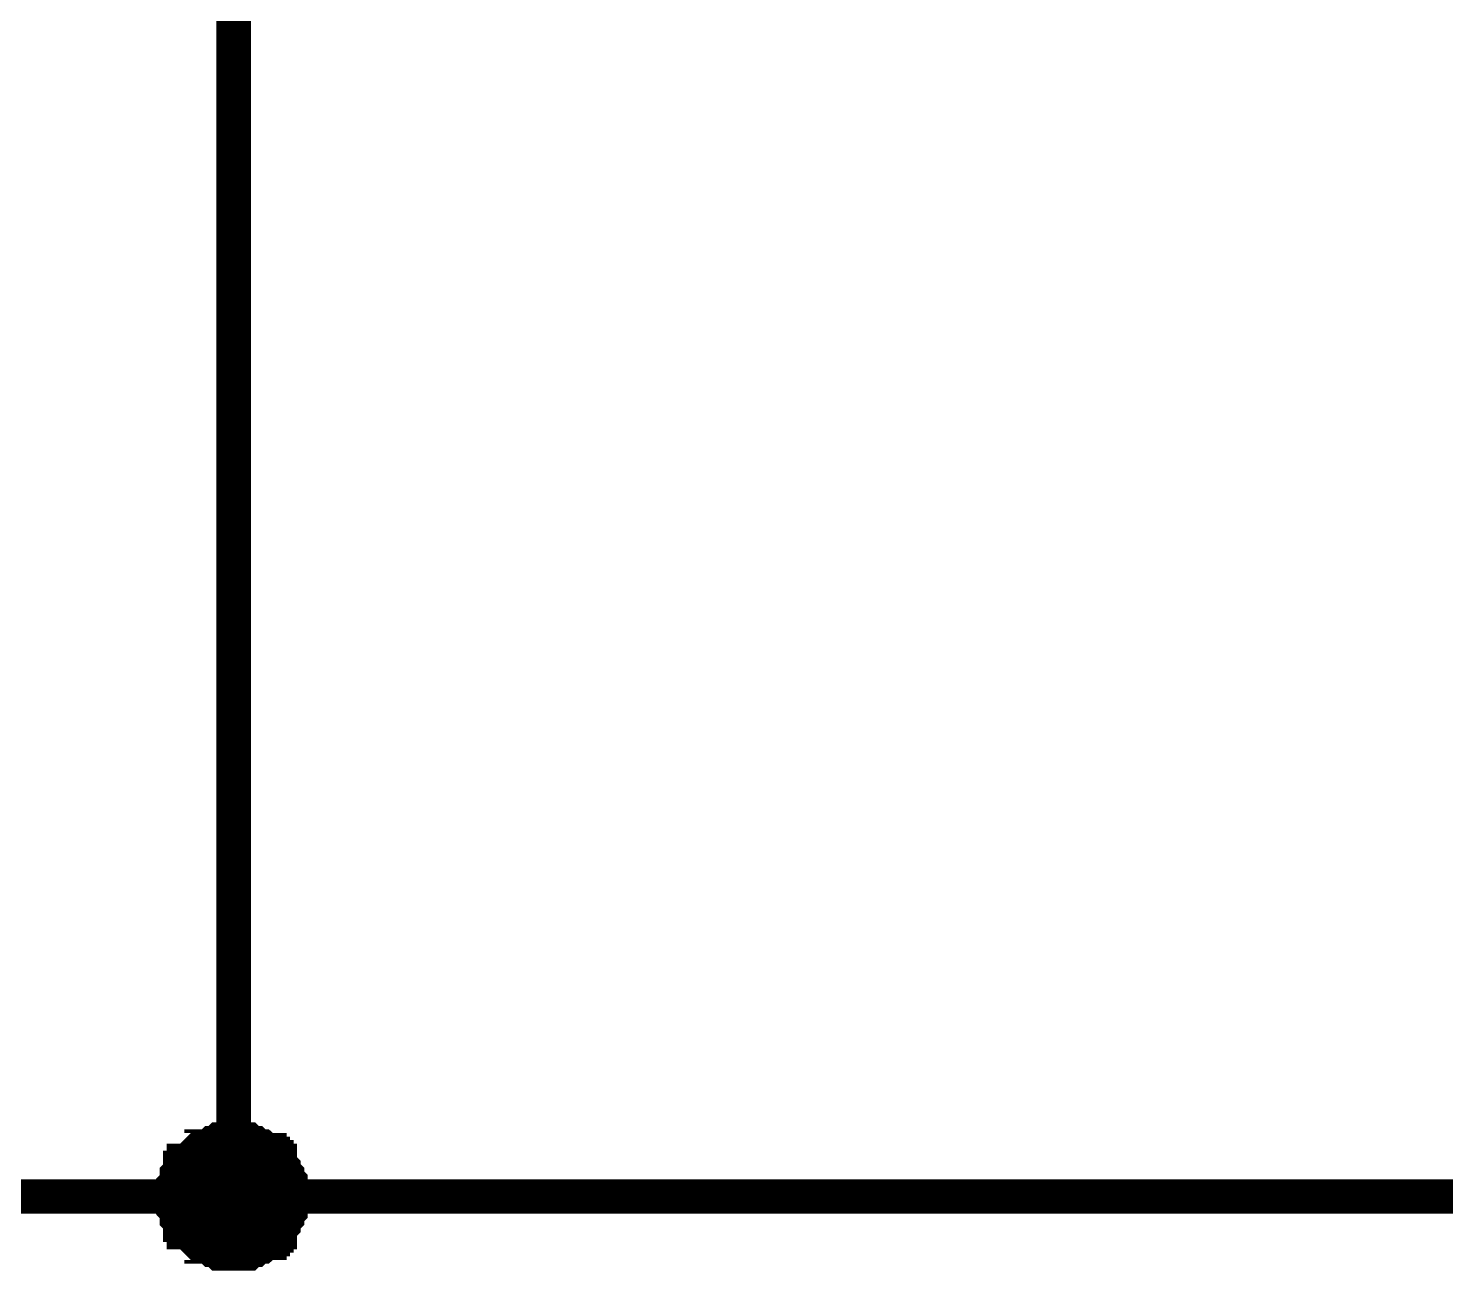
# Model space of a CAD drawing. Header units: millimetres. Extents: x 101 to 942, y 57 to 651.
# Drawn here: x 270.88 to 283.25, y 115.63 to 126.47 of the extents above; entities that cross this region are included whole.
import ezdxf

# ---------------------------------------------------------------- set-up
doc = ezdxf.new("R2010")
doc.units = ezdxf.units.MM
doc.header["$LTSCALE"] = 0.5
doc.layers.add('Sheet', color=255, linetype='Continuous')

msp = doc.modelspace()

# ---------------------------------------------------------------- linework, layer by layer
at = {"layer": 'Sheet', "color": 7}
for points, const_width in [([(262.673, 116.28), (272.673, 116.28), (272.673, 133.771), (280.158, 133.771)], 0.3), ([(272.673, 116.28), (320.158, 116.28), (320.158, 118.797)], 0.3), ([(272.145, 116.28), (272.145, 116.311), (272.145, 116.342), (272.145, 116.342), (272.145, 116.373), (272.176, 116.405), (272.176, 116.436), (272.176, 116.467), (272.176, 116.467), (272.207, 116.498), (272.207, 116.529), (272.238, 116.529), (272.238, 116.56), (272.238, 116.591), (272.269, 116.591), (272.3, 116.622), (272.3, 116.622), (272.331, 116.653), (272.331, 116.653), (272.362, 116.684), (272.394, 116.684), (272.394, 116.715), (272.425, 116.715), (272.456, 116.715), (272.487, 116.746), (272.487, 116.746), (272.518, 116.746), (272.549, 116.777), (272.58, 116.777), (272.611, 116.777), (272.611, 116.777), (272.642, 116.777), (272.673, 116.777)], 0.3), ([(272.145, 116.28), (272.145, 116.311), (272.145, 116.342), (272.145, 116.342), (272.145, 116.373), (272.176, 116.405), (272.176, 116.436), (272.176, 116.467), (272.176, 116.467), (272.207, 116.498), (272.207, 116.529), (272.238, 116.529), (272.238, 116.56), (272.238, 116.591), (272.269, 116.591), (272.3, 116.622), (272.3, 116.622), (272.331, 116.653), (272.331, 116.653), (272.362, 116.684), (272.394, 116.684), (272.394, 116.715), (272.425, 116.715), (272.456, 116.715), (272.487, 116.746), (272.487, 116.746), (272.518, 116.746), (272.549, 116.777), (272.58, 116.777), (272.611, 116.777), (272.611, 116.777), (272.642, 116.777), (272.673, 116.777)], 0.3), ([(272.145, 116.28), (272.145, 116.311), (272.145, 116.342), (272.145, 116.342), (272.145, 116.373), (272.176, 116.405), (272.176, 116.436), (272.176, 116.467), (272.176, 116.467), (272.207, 116.498), (272.207, 116.529), (272.238, 116.529), (272.238, 116.56), (272.238, 116.591), (272.269, 116.591), (272.3, 116.622), (272.3, 116.622), (272.331, 116.653), (272.331, 116.653), (272.362, 116.684), (272.394, 116.684), (272.394, 116.715), (272.425, 116.715), (272.456, 116.715), (272.487, 116.746), (272.487, 116.746), (272.518, 116.746), (272.549, 116.777), (272.58, 116.777), (272.611, 116.777), (272.611, 116.777), (272.642, 116.777), (272.673, 116.777)], 0.3), ([(272.145, 116.28), (272.145, 116.311), (272.145, 116.342), (272.145, 116.342), (272.145, 116.373), (272.176, 116.405), (272.176, 116.436), (272.176, 116.467), (272.176, 116.467), (272.207, 116.498), (272.207, 116.529), (272.238, 116.529), (272.238, 116.56), (272.238, 116.591), (272.269, 116.591), (272.3, 116.622), (272.3, 116.622), (272.331, 116.653), (272.331, 116.653), (272.362, 116.684), (272.394, 116.684), (272.394, 116.715), (272.425, 116.715), (272.456, 116.715), (272.487, 116.746), (272.487, 116.746), (272.518, 116.746), (272.549, 116.777), (272.58, 116.777), (272.611, 116.777), (272.611, 116.777), (272.642, 116.777), (272.673, 116.777)], 0.3), ([(272.673, 116.777), (272.673, 116.777)], 0.3), ([(272.673, 116.777), (272.704, 116.777), (272.735, 116.777), (272.735, 116.777), (272.766, 116.777), (272.797, 116.777), (272.828, 116.746), (272.859, 116.746), (272.859, 116.746), (272.89, 116.715), (272.921, 116.715), (272.921, 116.715), (272.953, 116.684), (272.984, 116.684), (272.984, 116.653), (273.015, 116.653), (273.015, 116.622), (273.046, 116.622), (273.046, 116.591), (273.077, 116.591), (273.077, 116.56), (273.108, 116.529), (273.108, 116.529), (273.108, 116.498), (273.139, 116.467), (273.139, 116.467), (273.139, 116.436), (273.17, 116.405), (273.17, 116.373), (273.17, 116.342), (273.17, 116.342), (273.17, 116.311), (273.17, 116.28)], 0.3), ([(272.673, 116.777), (272.673, 116.777)], 0.3), ([(272.673, 116.777), (272.704, 116.777), (272.735, 116.777), (272.735, 116.777), (272.766, 116.777), (272.797, 116.777), (272.828, 116.746), (272.859, 116.746), (272.859, 116.746), (272.89, 116.715), (272.921, 116.715), (272.921, 116.715), (272.953, 116.684), (272.984, 116.684), (272.984, 116.653), (273.015, 116.653), (273.015, 116.622), (273.046, 116.622), (273.046, 116.591), (273.077, 116.591), (273.077, 116.56), (273.108, 116.529), (273.108, 116.529), (273.108, 116.498), (273.139, 116.467), (273.139, 116.467), (273.139, 116.436), (273.17, 116.405), (273.17, 116.373), (273.17, 116.342), (273.17, 116.342), (273.17, 116.311), (273.17, 116.28)], 0.3), ([(272.673, 116.777), (272.673, 116.777)], 0.3), ([(272.673, 116.777), (272.704, 116.777), (272.735, 116.777), (272.735, 116.777), (272.766, 116.777), (272.797, 116.777), (272.828, 116.746), (272.859, 116.746), (272.859, 116.746), (272.89, 116.715), (272.921, 116.715), (272.921, 116.715), (272.953, 116.684), (272.984, 116.684), (272.984, 116.653), (273.015, 116.653), (273.015, 116.622), (273.046, 116.622), (273.046, 116.591), (273.077, 116.591), (273.077, 116.56), (273.108, 116.529), (273.108, 116.529), (273.108, 116.498), (273.139, 116.467), (273.139, 116.467), (273.139, 116.436), (273.17, 116.405), (273.17, 116.373), (273.17, 116.342), (273.17, 116.342), (273.17, 116.311), (273.17, 116.28)], 0.3), ([(272.673, 116.777), (272.673, 116.777)], 0.3), ([(272.673, 116.777), (272.704, 116.777), (272.735, 116.777), (272.735, 116.777), (272.766, 116.777), (272.797, 116.777), (272.828, 116.746), (272.859, 116.746), (272.859, 116.746), (272.89, 116.715), (272.921, 116.715), (272.921, 116.715), (272.953, 116.684), (272.984, 116.684), (272.984, 116.653), (273.015, 116.653), (273.015, 116.622), (273.046, 116.622), (273.046, 116.591), (273.077, 116.591), (273.077, 116.56), (273.108, 116.529), (273.108, 116.529), (273.108, 116.498), (273.139, 116.467), (273.139, 116.467), (273.139, 116.436), (273.17, 116.405), (273.17, 116.373), (273.17, 116.342), (273.17, 116.342), (273.17, 116.311), (273.17, 116.28)], 0.3), ([(272.145, 116.28), (272.145, 116.311), (272.145, 116.342), (272.145, 116.342), (272.145, 116.373), (272.176, 116.405), (272.176, 116.436), (272.176, 116.467), (272.176, 116.467), (272.207, 116.498), (272.207, 116.529), (272.238, 116.529), (272.238, 116.56), (272.238, 116.591), (272.269, 116.591), (272.3, 116.622), (272.3, 116.622), (272.331, 116.653), (272.331, 116.653), (272.362, 116.684), (272.394, 116.684), (272.394, 116.715), (272.425, 116.715), (272.456, 116.715), (272.487, 116.746), (272.487, 116.746), (272.518, 116.746), (272.549, 116.777), (272.58, 116.777), (272.611, 116.777), (272.611, 116.777), (272.642, 116.777), (272.673, 116.777)], 0.0991), ([(272.145, 116.28), (272.145, 116.311), (272.145, 116.342), (272.145, 116.342), (272.145, 116.373), (272.176, 116.405), (272.176, 116.436), (272.176, 116.467), (272.176, 116.467), (272.207, 116.498), (272.207, 116.529), (272.238, 116.529), (272.238, 116.56), (272.238, 116.591), (272.269, 116.591), (272.3, 116.622), (272.3, 116.622), (272.331, 116.653), (272.331, 116.653), (272.362, 116.684), (272.394, 116.684), (272.394, 116.715), (272.425, 116.715), (272.456, 116.715), (272.487, 116.746), (272.487, 116.746), (272.518, 116.746), (272.549, 116.777), (272.58, 116.777), (272.611, 116.777), (272.611, 116.777), (272.642, 116.777), (272.673, 116.777)], 0.0991), ([(272.145, 116.28), (272.145, 116.311), (272.145, 116.342), (272.145, 116.342), (272.145, 116.373), (272.176, 116.405), (272.176, 116.436), (272.176, 116.467), (272.176, 116.467), (272.207, 116.498), (272.207, 116.529), (272.238, 116.529), (272.238, 116.56), (272.238, 116.591), (272.269, 116.591), (272.3, 116.622), (272.3, 116.622), (272.331, 116.653), (272.331, 116.653), (272.362, 116.684), (272.394, 116.684), (272.394, 116.715), (272.425, 116.715), (272.456, 116.715), (272.487, 116.746), (272.487, 116.746), (272.518, 116.746), (272.549, 116.777), (272.58, 116.777), (272.611, 116.777), (272.611, 116.777), (272.642, 116.777), (272.673, 116.777)], 0.0991), ([(272.145, 116.28), (272.145, 116.311), (272.145, 116.342), (272.145, 116.342), (272.145, 116.373), (272.176, 116.405), (272.176, 116.436), (272.176, 116.467), (272.176, 116.467), (272.207, 116.498), (272.207, 116.529), (272.238, 116.529), (272.238, 116.56), (272.238, 116.591), (272.269, 116.591), (272.3, 116.622), (272.3, 116.622), (272.331, 116.653), (272.331, 116.653), (272.362, 116.684), (272.394, 116.684), (272.394, 116.715), (272.425, 116.715), (272.456, 116.715), (272.487, 116.746), (272.487, 116.746), (272.518, 116.746), (272.549, 116.777), (272.58, 116.777), (272.611, 116.777), (272.611, 116.777), (272.642, 116.777), (272.673, 116.777)], 0.0991), ([(272.673, 116.777), (272.673, 116.777)], 0.0991), ([(272.673, 116.777), (272.704, 116.777), (272.735, 116.777), (272.735, 116.777), (272.766, 116.777), (272.797, 116.777), (272.828, 116.746), (272.859, 116.746), (272.859, 116.746), (272.89, 116.715), (272.921, 116.715), (272.921, 116.715), (272.953, 116.684), (272.984, 116.684), (272.984, 116.653), (273.015, 116.653), (273.015, 116.622), (273.046, 116.622), (273.046, 116.591), (273.077, 116.591), (273.077, 116.56), (273.108, 116.529), (273.108, 116.529), (273.108, 116.498), (273.139, 116.467), (273.139, 116.467), (273.139, 116.436), (273.17, 116.405), (273.17, 116.373), (273.17, 116.342), (273.17, 116.342), (273.17, 116.311), (273.17, 116.28)], 0.0991), ([(272.673, 116.777), (272.673, 116.777)], 0.0991), ([(272.673, 116.777), (272.704, 116.777), (272.735, 116.777), (272.735, 116.777), (272.766, 116.777), (272.797, 116.777), (272.828, 116.746), (272.859, 116.746), (272.859, 116.746), (272.89, 116.715), (272.921, 116.715), (272.921, 116.715), (272.953, 116.684), (272.984, 116.684), (272.984, 116.653), (273.015, 116.653), (273.015, 116.622), (273.046, 116.622), (273.046, 116.591), (273.077, 116.591), (273.077, 116.56), (273.108, 116.529), (273.108, 116.529), (273.108, 116.498), (273.139, 116.467), (273.139, 116.467), (273.139, 116.436), (273.17, 116.405), (273.17, 116.373), (273.17, 116.342), (273.17, 116.342), (273.17, 116.311), (273.17, 116.28)], 0.0991), ([(272.673, 116.777), (272.673, 116.777)], 0.0991), ([(272.673, 116.777), (272.704, 116.777), (272.735, 116.777), (272.735, 116.777), (272.766, 116.777), (272.797, 116.777), (272.828, 116.746), (272.859, 116.746), (272.859, 116.746), (272.89, 116.715), (272.921, 116.715), (272.921, 116.715), (272.953, 116.684), (272.984, 116.684), (272.984, 116.653), (273.015, 116.653), (273.015, 116.622), (273.046, 116.622), (273.046, 116.591), (273.077, 116.591), (273.077, 116.56), (273.108, 116.529), (273.108, 116.529), (273.108, 116.498), (273.139, 116.467), (273.139, 116.467), (273.139, 116.436), (273.17, 116.405), (273.17, 116.373), (273.17, 116.342), (273.17, 116.342), (273.17, 116.311), (273.17, 116.28)], 0.0991), ([(272.673, 116.777), (272.673, 116.777)], 0.0991), ([(272.673, 116.777), (272.704, 116.777), (272.735, 116.777), (272.735, 116.777), (272.766, 116.777), (272.797, 116.777), (272.828, 116.746), (272.859, 116.746), (272.859, 116.746), (272.89, 116.715), (272.921, 116.715), (272.921, 116.715), (272.953, 116.684), (272.984, 116.684), (272.984, 116.653), (273.015, 116.653), (273.015, 116.622), (273.046, 116.622), (273.046, 116.591), (273.077, 116.591), (273.077, 116.56), (273.108, 116.529), (273.108, 116.529), (273.108, 116.498), (273.139, 116.467), (273.139, 116.467), (273.139, 116.436), (273.17, 116.405), (273.17, 116.373), (273.17, 116.342), (273.17, 116.342), (273.17, 116.311), (273.17, 116.28)], 0.0991), ([(272.673, 115.783), (272.642, 115.783), (272.611, 115.783), (272.611, 115.783), (272.58, 115.783), (272.549, 115.783), (272.518, 115.814), (272.487, 115.814), (272.487, 115.814), (272.456, 115.845), (272.425, 115.845), (272.394, 115.845), (272.394, 115.876), (272.362, 115.876), (272.331, 115.907), (272.331, 115.907), (272.3, 115.939), (272.3, 115.939), (272.269, 115.97), (272.238, 115.97), (272.238, 116.001), (272.238, 116.032), (272.207, 116.032), (272.207, 116.063), (272.176, 116.094), (272.176, 116.094), (272.176, 116.125), (272.176, 116.156), (272.145, 116.187), (272.145, 116.218), (272.145, 116.218), (272.145, 116.249), (272.145, 116.28)], 0.3), ([(272.145, 116.28), (272.145, 116.28)], 0.3), ([(272.673, 115.783), (272.642, 115.783), (272.611, 115.783), (272.611, 115.783), (272.58, 115.783), (272.549, 115.783), (272.518, 115.814), (272.487, 115.814), (272.487, 115.814), (272.456, 115.845), (272.425, 115.845), (272.394, 115.845), (272.394, 115.876), (272.362, 115.876), (272.331, 115.907), (272.331, 115.907), (272.3, 115.939), (272.3, 115.939), (272.269, 115.97), (272.238, 115.97), (272.238, 116.001), (272.238, 116.032), (272.207, 116.032), (272.207, 116.063), (272.176, 116.094), (272.176, 116.094), (272.176, 116.125), (272.176, 116.156), (272.145, 116.187), (272.145, 116.218), (272.145, 116.218), (272.145, 116.249), (272.145, 116.28)], 0.3), ([(272.145, 116.28), (272.145, 116.28)], 0.3), ([(272.673, 115.783), (272.642, 115.783), (272.611, 115.783), (272.611, 115.783), (272.58, 115.783), (272.549, 115.783), (272.518, 115.814), (272.487, 115.814), (272.487, 115.814), (272.456, 115.845), (272.425, 115.845), (272.394, 115.845), (272.394, 115.876), (272.362, 115.876), (272.331, 115.907), (272.331, 115.907), (272.3, 115.939), (272.3, 115.939), (272.269, 115.97), (272.238, 115.97), (272.238, 116.001), (272.238, 116.032), (272.207, 116.032), (272.207, 116.063), (272.176, 116.094), (272.176, 116.094), (272.176, 116.125), (272.176, 116.156), (272.145, 116.187), (272.145, 116.218), (272.145, 116.218), (272.145, 116.249), (272.145, 116.28)], 0.3), ([(272.145, 116.28), (272.145, 116.28)], 0.3), ([(272.673, 115.783), (272.642, 115.783), (272.611, 115.783), (272.611, 115.783), (272.58, 115.783), (272.549, 115.783), (272.518, 115.814), (272.487, 115.814), (272.487, 115.814), (272.456, 115.845), (272.425, 115.845), (272.394, 115.845), (272.394, 115.876), (272.362, 115.876), (272.331, 115.907), (272.331, 115.907), (272.3, 115.939), (272.3, 115.939), (272.269, 115.97), (272.238, 115.97), (272.238, 116.001), (272.238, 116.032), (272.207, 116.032), (272.207, 116.063), (272.176, 116.094), (272.176, 116.094), (272.176, 116.125), (272.176, 116.156), (272.145, 116.187), (272.145, 116.218), (272.145, 116.218), (272.145, 116.249), (272.145, 116.28)], 0.3), ([(272.145, 116.28), (272.145, 116.28)], 0.3), ([(273.17, 116.28), (273.17, 116.249), (273.17, 116.218), (273.17, 116.218), (273.17, 116.187), (273.17, 116.156), (273.139, 116.125), (273.139, 116.094), (273.139, 116.094), (273.108, 116.063), (273.108, 116.032), (273.108, 116.032), (273.077, 116.001), (273.077, 115.97), (273.046, 115.97), (273.046, 115.939), (273.015, 115.939), (273.015, 115.907), (272.984, 115.907), (272.984, 115.876), (272.953, 115.876), (272.921, 115.845), (272.921, 115.845), (272.89, 115.845), (272.859, 115.814), (272.859, 115.814), (272.828, 115.814), (272.797, 115.783), (272.766, 115.783), (272.735, 115.783), (272.735, 115.783), (272.704, 115.783), (272.673, 115.783)], 0.3), ([(273.17, 116.28), (273.17, 116.249), (273.17, 116.218), (273.17, 116.218), (273.17, 116.187), (273.17, 116.156), (273.139, 116.125), (273.139, 116.094), (273.139, 116.094), (273.108, 116.063), (273.108, 116.032), (273.108, 116.032), (273.077, 116.001), (273.077, 115.97), (273.046, 115.97), (273.046, 115.939), (273.015, 115.939), (273.015, 115.907), (272.984, 115.907), (272.984, 115.876), (272.953, 115.876), (272.921, 115.845), (272.921, 115.845), (272.89, 115.845), (272.859, 115.814), (272.859, 115.814), (272.828, 115.814), (272.797, 115.783), (272.766, 115.783), (272.735, 115.783), (272.735, 115.783), (272.704, 115.783), (272.673, 115.783)], 0.3), ([(273.17, 116.28), (273.17, 116.249), (273.17, 116.218), (273.17, 116.218), (273.17, 116.187), (273.17, 116.156), (273.139, 116.125), (273.139, 116.094), (273.139, 116.094), (273.108, 116.063), (273.108, 116.032), (273.108, 116.032), (273.077, 116.001), (273.077, 115.97), (273.046, 115.97), (273.046, 115.939), (273.015, 115.939), (273.015, 115.907), (272.984, 115.907), (272.984, 115.876), (272.953, 115.876), (272.921, 115.845), (272.921, 115.845), (272.89, 115.845), (272.859, 115.814), (272.859, 115.814), (272.828, 115.814), (272.797, 115.783), (272.766, 115.783), (272.735, 115.783), (272.735, 115.783), (272.704, 115.783), (272.673, 115.783)], 0.3), ([(273.17, 116.28), (273.17, 116.249), (273.17, 116.218), (273.17, 116.218), (273.17, 116.187), (273.17, 116.156), (273.139, 116.125), (273.139, 116.094), (273.139, 116.094), (273.108, 116.063), (273.108, 116.032), (273.108, 116.032), (273.077, 116.001), (273.077, 115.97), (273.046, 115.97), (273.046, 115.939), (273.015, 115.939), (273.015, 115.907), (272.984, 115.907), (272.984, 115.876), (272.953, 115.876), (272.921, 115.845), (272.921, 115.845), (272.89, 115.845), (272.859, 115.814), (272.859, 115.814), (272.828, 115.814), (272.797, 115.783), (272.766, 115.783), (272.735, 115.783), (272.735, 115.783), (272.704, 115.783), (272.673, 115.783)], 0.3), ([(273.17, 116.28), (273.17, 116.28), (273.17, 116.28), (273.17, 116.28), (273.17, 116.28), (273.17, 116.28), (273.17, 116.28), (273.17, 116.28), (273.17, 116.28), (273.17, 116.28), (273.17, 116.28), (273.17, 116.28), (273.17, 116.28), (273.17, 116.28), (273.17, 116.28), (273.17, 116.28), (273.17, 116.28), (273.17, 116.28), (273.17, 116.28), (273.17, 116.28), (273.17, 116.28), (273.17, 116.28), (273.17, 116.28), (273.17, 116.28), (273.17, 116.28), (273.17, 116.28), (273.17, 116.28), (273.17, 116.28), (273.17, 116.28), (273.17, 116.28), (273.17, 116.28), (273.17, 116.28), (273.17, 116.28)], 0.3), ([(273.17, 116.28), (273.17, 116.28)], 0.3), ([(273.17, 116.28), (273.17, 116.28), (273.17, 116.28), (273.17, 116.28), (273.17, 116.28), (273.17, 116.28), (273.17, 116.28), (273.17, 116.28), (273.17, 116.28), (273.17, 116.28), (273.17, 116.28), (273.17, 116.28), (273.17, 116.28), (273.17, 116.28), (273.17, 116.28), (273.17, 116.28), (273.17, 116.28), (273.17, 116.28), (273.17, 116.28), (273.17, 116.28), (273.17, 116.28), (273.17, 116.28), (273.17, 116.28), (273.17, 116.28), (273.17, 116.28), (273.17, 116.28), (273.17, 116.28), (273.17, 116.28), (273.17, 116.28), (273.17, 116.28), (273.17, 116.28), (273.17, 116.28), (273.17, 116.28)], 0.3), ([(273.17, 116.28), (273.17, 116.28)], 0.3), ([(273.17, 116.28), (273.17, 116.28), (273.17, 116.28), (273.17, 116.28), (273.17, 116.28), (273.17, 116.28), (273.17, 116.28), (273.17, 116.28), (273.17, 116.28), (273.17, 116.28), (273.17, 116.28), (273.17, 116.28), (273.17, 116.28), (273.17, 116.28), (273.17, 116.28), (273.17, 116.28), (273.17, 116.28), (273.17, 116.28), (273.17, 116.28), (273.17, 116.28), (273.17, 116.28), (273.17, 116.28), (273.17, 116.28), (273.17, 116.28), (273.17, 116.28), (273.17, 116.28), (273.17, 116.28), (273.17, 116.28), (273.17, 116.28), (273.17, 116.28), (273.17, 116.28), (273.17, 116.28), (273.17, 116.28)], 0.3), ([(273.17, 116.28), (273.17, 116.28)], 0.3), ([(273.17, 116.28), (273.17, 116.28), (273.17, 116.28), (273.17, 116.28), (273.17, 116.28), (273.17, 116.28), (273.17, 116.28), (273.17, 116.28), (273.17, 116.28), (273.17, 116.28), (273.17, 116.28), (273.17, 116.28), (273.17, 116.28), (273.17, 116.28), (273.17, 116.28), (273.17, 116.28), (273.17, 116.28), (273.17, 116.28), (273.17, 116.28), (273.17, 116.28), (273.17, 116.28), (273.17, 116.28), (273.17, 116.28), (273.17, 116.28), (273.17, 116.28), (273.17, 116.28), (273.17, 116.28), (273.17, 116.28), (273.17, 116.28), (273.17, 116.28), (273.17, 116.28), (273.17, 116.28), (273.17, 116.28)], 0.3), ([(273.17, 116.28), (273.17, 116.28)], 0.3), ([(272.673, 115.783), (272.642, 115.783), (272.611, 115.783), (272.611, 115.783), (272.58, 115.783), (272.549, 115.783), (272.518, 115.814), (272.487, 115.814), (272.487, 115.814), (272.456, 115.845), (272.425, 115.845), (272.394, 115.845), (272.394, 115.876), (272.362, 115.876), (272.331, 115.907), (272.331, 115.907), (272.3, 115.939), (272.3, 115.939), (272.269, 115.97), (272.238, 115.97), (272.238, 116.001), (272.238, 116.032), (272.207, 116.032), (272.207, 116.063), (272.176, 116.094), (272.176, 116.094), (272.176, 116.125), (272.176, 116.156), (272.145, 116.187), (272.145, 116.218), (272.145, 116.218), (272.145, 116.249), (272.145, 116.28)], 0.0991), ([(272.145, 116.28), (272.145, 116.28)], 0.0991), ([(272.673, 115.783), (272.642, 115.783), (272.611, 115.783), (272.611, 115.783), (272.58, 115.783), (272.549, 115.783), (272.518, 115.814), (272.487, 115.814), (272.487, 115.814), (272.456, 115.845), (272.425, 115.845), (272.394, 115.845), (272.394, 115.876), (272.362, 115.876), (272.331, 115.907), (272.331, 115.907), (272.3, 115.939), (272.3, 115.939), (272.269, 115.97), (272.238, 115.97), (272.238, 116.001), (272.238, 116.032), (272.207, 116.032), (272.207, 116.063), (272.176, 116.094), (272.176, 116.094), (272.176, 116.125), (272.176, 116.156), (272.145, 116.187), (272.145, 116.218), (272.145, 116.218), (272.145, 116.249), (272.145, 116.28)], 0.0991), ([(272.145, 116.28), (272.145, 116.28)], 0.0991), ([(272.673, 115.783), (272.642, 115.783), (272.611, 115.783), (272.611, 115.783), (272.58, 115.783), (272.549, 115.783), (272.518, 115.814), (272.487, 115.814), (272.487, 115.814), (272.456, 115.845), (272.425, 115.845), (272.394, 115.845), (272.394, 115.876), (272.362, 115.876), (272.331, 115.907), (272.331, 115.907), (272.3, 115.939), (272.3, 115.939), (272.269, 115.97), (272.238, 115.97), (272.238, 116.001), (272.238, 116.032), (272.207, 116.032), (272.207, 116.063), (272.176, 116.094), (272.176, 116.094), (272.176, 116.125), (272.176, 116.156), (272.145, 116.187), (272.145, 116.218), (272.145, 116.218), (272.145, 116.249), (272.145, 116.28)], 0.0991), ([(272.145, 116.28), (272.145, 116.28)], 0.0991), ([(272.673, 115.783), (272.642, 115.783), (272.611, 115.783), (272.611, 115.783), (272.58, 115.783), (272.549, 115.783), (272.518, 115.814), (272.487, 115.814), (272.487, 115.814), (272.456, 115.845), (272.425, 115.845), (272.394, 115.845), (272.394, 115.876), (272.362, 115.876), (272.331, 115.907), (272.331, 115.907), (272.3, 115.939), (272.3, 115.939), (272.269, 115.97), (272.238, 115.97), (272.238, 116.001), (272.238, 116.032), (272.207, 116.032), (272.207, 116.063), (272.176, 116.094), (272.176, 116.094), (272.176, 116.125), (272.176, 116.156), (272.145, 116.187), (272.145, 116.218), (272.145, 116.218), (272.145, 116.249), (272.145, 116.28)], 0.0991), ([(272.145, 116.28), (272.145, 116.28)], 0.0991), ([(273.17, 116.28), (273.17, 116.249), (273.17, 116.218), (273.17, 116.218), (273.17, 116.187), (273.17, 116.156), (273.139, 116.125), (273.139, 116.094), (273.139, 116.094), (273.108, 116.063), (273.108, 116.032), (273.108, 116.032), (273.077, 116.001), (273.077, 115.97), (273.046, 115.97), (273.046, 115.939), (273.015, 115.939), (273.015, 115.907), (272.984, 115.907), (272.984, 115.876), (272.953, 115.876), (272.921, 115.845), (272.921, 115.845), (272.89, 115.845), (272.859, 115.814), (272.859, 115.814), (272.828, 115.814), (272.797, 115.783), (272.766, 115.783), (272.735, 115.783), (272.735, 115.783), (272.704, 115.783), (272.673, 115.783)], 0.0991), ([(273.17, 116.28), (273.17, 116.249), (273.17, 116.218), (273.17, 116.218), (273.17, 116.187), (273.17, 116.156), (273.139, 116.125), (273.139, 116.094), (273.139, 116.094), (273.108, 116.063), (273.108, 116.032), (273.108, 116.032), (273.077, 116.001), (273.077, 115.97), (273.046, 115.97), (273.046, 115.939), (273.015, 115.939), (273.015, 115.907), (272.984, 115.907), (272.984, 115.876), (272.953, 115.876), (272.921, 115.845), (272.921, 115.845), (272.89, 115.845), (272.859, 115.814), (272.859, 115.814), (272.828, 115.814), (272.797, 115.783), (272.766, 115.783), (272.735, 115.783), (272.735, 115.783), (272.704, 115.783), (272.673, 115.783)], 0.0991), ([(273.17, 116.28), (273.17, 116.249), (273.17, 116.218), (273.17, 116.218), (273.17, 116.187), (273.17, 116.156), (273.139, 116.125), (273.139, 116.094), (273.139, 116.094), (273.108, 116.063), (273.108, 116.032), (273.108, 116.032), (273.077, 116.001), (273.077, 115.97), (273.046, 115.97), (273.046, 115.939), (273.015, 115.939), (273.015, 115.907), (272.984, 115.907), (272.984, 115.876), (272.953, 115.876), (272.921, 115.845), (272.921, 115.845), (272.89, 115.845), (272.859, 115.814), (272.859, 115.814), (272.828, 115.814), (272.797, 115.783), (272.766, 115.783), (272.735, 115.783), (272.735, 115.783), (272.704, 115.783), (272.673, 115.783)], 0.0991), ([(273.17, 116.28), (273.17, 116.249), (273.17, 116.218), (273.17, 116.218), (273.17, 116.187), (273.17, 116.156), (273.139, 116.125), (273.139, 116.094), (273.139, 116.094), (273.108, 116.063), (273.108, 116.032), (273.108, 116.032), (273.077, 116.001), (273.077, 115.97), (273.046, 115.97), (273.046, 115.939), (273.015, 115.939), (273.015, 115.907), (272.984, 115.907), (272.984, 115.876), (272.953, 115.876), (272.921, 115.845), (272.921, 115.845), (272.89, 115.845), (272.859, 115.814), (272.859, 115.814), (272.828, 115.814), (272.797, 115.783), (272.766, 115.783), (272.735, 115.783), (272.735, 115.783), (272.704, 115.783), (272.673, 115.783)], 0.0991), ([(273.17, 116.28), (273.17, 116.28), (273.17, 116.28), (273.17, 116.28), (273.17, 116.28), (273.17, 116.28), (273.17, 116.28), (273.17, 116.28), (273.17, 116.28), (273.17, 116.28), (273.17, 116.28), (273.17, 116.28), (273.17, 116.28), (273.17, 116.28), (273.17, 116.28), (273.17, 116.28), (273.17, 116.28), (273.17, 116.28), (273.17, 116.28), (273.17, 116.28), (273.17, 116.28), (273.17, 116.28), (273.17, 116.28), (273.17, 116.28), (273.17, 116.28), (273.17, 116.28), (273.17, 116.28), (273.17, 116.28), (273.17, 116.28), (273.17, 116.28), (273.17, 116.28), (273.17, 116.28), (273.17, 116.28)], 0.0991), ([(273.17, 116.28), (273.17, 116.28)], 0.0991), ([(273.17, 116.28), (273.17, 116.28), (273.17, 116.28), (273.17, 116.28), (273.17, 116.28), (273.17, 116.28), (273.17, 116.28), (273.17, 116.28), (273.17, 116.28), (273.17, 116.28), (273.17, 116.28), (273.17, 116.28), (273.17, 116.28), (273.17, 116.28), (273.17, 116.28), (273.17, 116.28), (273.17, 116.28), (273.17, 116.28), (273.17, 116.28), (273.17, 116.28), (273.17, 116.28), (273.17, 116.28), (273.17, 116.28), (273.17, 116.28), (273.17, 116.28), (273.17, 116.28), (273.17, 116.28), (273.17, 116.28), (273.17, 116.28), (273.17, 116.28), (273.17, 116.28), (273.17, 116.28), (273.17, 116.28)], 0.0991), ([(273.17, 116.28), (273.17, 116.28)], 0.0991), ([(273.17, 116.28), (273.17, 116.28), (273.17, 116.28), (273.17, 116.28), (273.17, 116.28), (273.17, 116.28), (273.17, 116.28), (273.17, 116.28), (273.17, 116.28), (273.17, 116.28), (273.17, 116.28), (273.17, 116.28), (273.17, 116.28), (273.17, 116.28), (273.17, 116.28), (273.17, 116.28), (273.17, 116.28), (273.17, 116.28), (273.17, 116.28), (273.17, 116.28), (273.17, 116.28), (273.17, 116.28), (273.17, 116.28), (273.17, 116.28), (273.17, 116.28), (273.17, 116.28), (273.17, 116.28), (273.17, 116.28), (273.17, 116.28), (273.17, 116.28), (273.17, 116.28), (273.17, 116.28), (273.17, 116.28)], 0.0991), ([(273.17, 116.28), (273.17, 116.28)], 0.0991), ([(273.17, 116.28), (273.17, 116.28), (273.17, 116.28), (273.17, 116.28), (273.17, 116.28), (273.17, 116.28), (273.17, 116.28), (273.17, 116.28), (273.17, 116.28), (273.17, 116.28), (273.17, 116.28), (273.17, 116.28), (273.17, 116.28), (273.17, 116.28), (273.17, 116.28), (273.17, 116.28), (273.17, 116.28), (273.17, 116.28), (273.17, 116.28), (273.17, 116.28), (273.17, 116.28), (273.17, 116.28), (273.17, 116.28), (273.17, 116.28), (273.17, 116.28), (273.17, 116.28), (273.17, 116.28), (273.17, 116.28), (273.17, 116.28), (273.17, 116.28), (273.17, 116.28), (273.17, 116.28), (273.17, 116.28)], 0.0991), ([(273.17, 116.28), (273.17, 116.28)], 0.0991)]:
    msp.add_lwpolyline(points, dxfattribs=dict(at, const_width=const_width))
at = {"layer": 'Sheet', "color": 7, "const_width": 0.508}
msp.add_lwpolyline([(272.309, 116.297, 1), (272.817, 116.297, 1)], format="xyb", close=True, dxfattribs=at)

doc.saveas('drawing.dxf')
